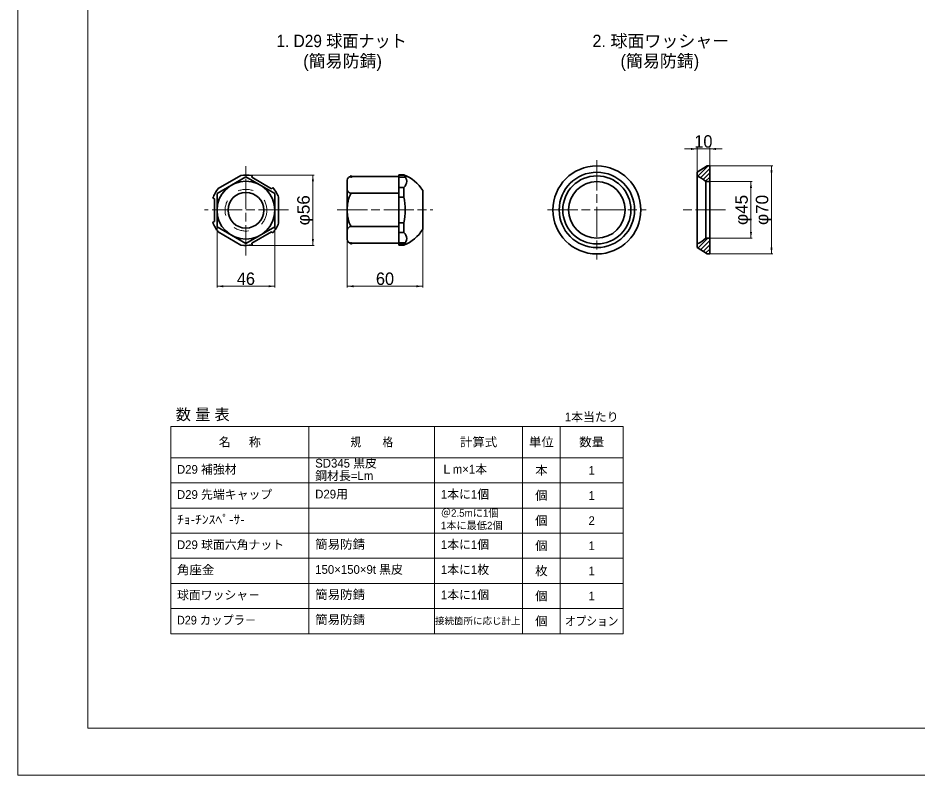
# Model space of a CAD drawing. Units: millimetres at full size, sheet at 1:2. Extents: x 1950 to 3632, y 944 to 2132.
# Drawn here: x 1950 to 2666, y 944 to 1546 of the extents above; entities that cross this region are included whole.
import ezdxf
from ezdxf.enums import TextEntityAlignment as Align

# ---------------------------------------------------------------- set-up
doc = ezdxf.new("R2010")
doc.units = ezdxf.units.MM
doc.header["$LTSCALE"] = 2
doc.header["$PDMODE"] = 32
doc.header["$PDSIZE"] = 1
doc.linetypes.add('CHAIN', pattern=[18.5, 12, -1.5, 3.5, -1.5])
doc.linetypes.add('DASHED_SPACED', pattern=[12, 6, -6])
for name, color, linetype, lineweight in [('1外形線', 7, 'Continuous', 35), ('2 細い実線', 3, 'Continuous', 20), ('3隠れ線', 2, 'DASHED_SPACED', 13), ('4中心線', 1, 'CHAIN', 15), ('6寸法線', 4, 'Continuous', 18), ('7 枠・タイトル', 7, 'Continuous', 13), ('8 数量表', 7, 'Continuous', 13), ('Defpoints_2', 7, 'Continuous', 13)]:
    doc.layers.add(name, color=color, linetype=linetype, lineweight=lineweight)
doc.styles.add('ＭＳ Ｐゴシック', font='')
doc.styles.get('ＭＳ Ｐゴシック').set_extended_font_data('MS PGothic')
pattern_1 = [(45, (1572.853, 1155.274), (-1.6838, 1.6838), [])]

# ---------------------------------------------------------------- blocks, each defined once
blk = doc.blocks.new('filled_arrow')
at = {"color": 0, "linetype": 'Continuous', "lineweight": -2}
blk.add_solid([(7.5, 1.25), (0, 0), (7.5, -1.25)], dxfattribs=at)

msp = doc.modelspace()

# ---------------------------------------------------------------- hatches: boundary and pattern name
at = {"layer": '2 細い実線'}
h = msp.add_hatch(dxfattribs=at)
h.set_pattern_fill('USER', color=256, style=0, pattern_type=2)
h.set_pattern_definition(pattern_1)
h.paths.add_polyline_path([(2490.816, 1423.69), (2490.816, 1420.802, -0.0702), (2497.816, 1416.19), (2500.816, 1416.19), (2500.816, 1428.69), (2498.816, 1428.69)])
h = msp.add_hatch(dxfattribs=at)
h.set_pattern_fill('USER', color=256, style=0, pattern_type=2)
h.set_pattern_definition(pattern_1)
h.paths.add_polyline_path([(2500.816, 1371.19), (2497.816, 1371.19, -0.0702), (2490.816, 1366.578), (2490.816, 1363.69), (2498.816, 1358.69), (2500.816, 1358.69)])

# ---------------------------------------------------------------- linework, layer by layer
at = {"layer": '1外形線'}
for p, q in [((2490.816, 1423.69), (2498.816, 1428.69)), ((2490.816, 1423.69), (2490.816, 1363.69)), ((2498.816, 1428.69), (2500.816, 1428.69)), ((2500.816, 1428.69), (2500.816, 1358.69)), ((2127.705, 1421.136), (2109.802, 1410.8)), ((2136.388, 1419.671), (2136.632, 1421.059)), ((2152.137, 1410.578), (2136.388, 1419.671)), ((2212.435, 1417.248), (2212.435, 1393.69)), ((2217.435, 1420.248), (2215.435, 1420.248)), ((2217.435, 1420.248), (2253.435, 1420.248)), ((2253.435, 1421.69), (2257.435, 1421.69)), ((2253.435, 1421.69), (2253.435, 1393.69)), ((2253.435, 1421.242), (2257.435, 1421.242)), ((2253.435, 1419.855), (2258.683, 1419.855)), ((2257.435, 1421.69), (2257.435, 1421.242)), ((2152.137, 1410.578), (2153.205, 1411.474)), ((2253.435, 1411.657), (2257.435, 1411.657)), ((2257.435, 1404.011), (2257.435, 1411.666)), ((2257.435, 1411.657), (2257.435, 1403.951)), ((2497.816, 1371.19), (2497.816, 1416.19)), ((2500.816, 1416.19), (2497.816, 1416.19)), ((2106.768, 1402.548), (2105.459, 1403.024)), ((2106.768, 1402.548), (2106.768, 1384.362)), ((2157.787, 1383.096), (2157.787, 1403.768)), ((2215.435, 1406.969), (2253.435, 1406.969)), ((2253.435, 1403.951), (2257.435, 1403.951)), ((2272.435, 1409.049), (2272.435, 1393.69)), ((2212.435, 1393.69), (2212.435, 1370.132)), ((2253.435, 1365.69), (2253.435, 1393.69)), ((2272.435, 1378.331), (2272.435, 1393.69)), ((2106.768, 1384.362), (2105.444, 1383.88)), ((2253.435, 1383.429), (2257.435, 1383.429)), ((2257.435, 1375.723), (2257.435, 1383.429)), ((2257.435, 1383.369), (2257.435, 1375.714)), ((2109.736, 1376.147), (2127.81, 1365.713)), ((2136.407, 1367.25), (2152.157, 1376.343)), ((2152.157, 1376.343), (2153.237, 1375.437)), ((2215.432, 1380.411), (2253.435, 1380.411)), ((2253.435, 1375.723), (2257.435, 1375.723)), ((2136.407, 1367.25), (2136.649, 1365.877)), ((2217.435, 1367.132), (2215.435, 1367.132)), ((2217.435, 1367.132), (2253.435, 1367.132)), ((2253.435, 1367.525), (2258.683, 1367.525)), ((2500.816, 1371.19), (2497.816, 1371.19)), ((2253.435, 1366.138), (2257.435, 1366.138)), ((2253.435, 1365.69), (2257.435, 1365.69)), ((2257.435, 1365.69), (2257.435, 1366.138)), ((2490.816, 1363.69), (2498.816, 1358.69)), ((2498.816, 1358.69), (2500.816, 1358.69))]:
    msp.add_line(p, q, dxfattribs=at)
msp.add_lwpolyline([(2154.778, 1380.176), (2154.778, 1406.734), (2131.778, 1420.013), (2108.778, 1406.734), (2108.778, 1380.176), (2131.778, 1366.897)], close=True, dxfattribs=at)
for centre, radius in [((2411.028, 1393.69), 35), ((2411.028, 1393.69), 30), ((2411.028, 1393.69), 27.1), ((2131.778, 1393.455), 23), ((2411.028, 1393.69), 22.5), ((2131.778, 1393.455), 14.2)]:
    msp.add_circle(centre, radius, dxfattribs=at)
for centre, radius, start, end in [((2131.764, 1393.432), 28, 80.00699, 98.3372), ((2215.435, 1417.248), 3, 90, 180), ((2246.665, 1393.69), 30, 30.79551, 68.9612), ((2253.502, 1416.45), 6.2, 309.37538, 50.62462), ((2477.973, 1393.69), 30, 48.59038, 64.65267), ((2131.764, 1393.432), 28, 141.6628, 159.96535), ((2131.764, 1393.432), 28, 21.6628, 40.08073), ((2215.435, 1409.969), 3, 180, 270), ((2237.399, 1395.028), 25, 151.46982, 183.06912), ((2207.62, 1393.919), 50.815, 359.71721, 11.38695), ((2237.399, 1392.351), 25, 176.93088, 208.53018), ((2207.62, 1393.461), 50.815, 348.61305, 0.28279), ((2131.764, 1393.432), 28, 199.94692, 218.11922), ((2131.764, 1393.432), 28, 320.03465, 338.3372), ((2215.435, 1377.411), 3, 90, 180), ((2246.665, 1393.69), 30, 291.0388, 329.20449), ((2253.502, 1370.93), 6.2, 309.37538, 50.62462), ((2215.435, 1370.132), 3, 180, 270), ((2477.973, 1393.69), 30, 295.34733, 311.40962), ((2131.764, 1393.432), 28, 261.88078, 280.05308)]:
    msp.add_arc(centre, radius, start, end, dxfattribs=at)
for p in [(2215.435, 1420.248), (2215.435, 1367.132)]:
    msp.add_point(p, dxfattribs=at)
at = {"layer": '3隠れ線'}
msp.add_circle((2131.778, 1393.455), 16.6, dxfattribs=at)
at = {"layer": '4中心線'}
for p, q in [((2411.028, 1433.235), (2411.028, 1354.145)), ((2131.778, 1357.432), (2131.778, 1429.432)), ((2165.787, 1393.69), (2098.768, 1393.69)), ((2204.435, 1393.69), (2280.435, 1393.69)), ((2371.77, 1393.69), (2450.287, 1393.69)), ((2513.474, 1393.69), (2479.604, 1393.69))]:
    msp.add_line(p, q, dxfattribs=at)
at = {"layer": '6寸法線'}
for p, q in [((2480.816, 1442.218), (2510.816, 1442.218)), ((2490.816, 1423.752), (2490.816, 1443.218)), ((2500.816, 1428.752), (2500.816, 1443.218)), ((2500.879, 1428.69), (2550.984, 1428.69)), ((2549.984, 1428.69), (2549.984, 1358.69)), ((2131.827, 1421.432), (2186.07, 1421.432)), ((2185.07, 1421.432), (2185.07, 1365.432)), ((2500.879, 1416.19), (2534.65, 1416.19)), ((2533.65, 1416.19), (2533.65, 1371.19)), ((2108.778, 1380.113), (2108.778, 1331.929)), ((2154.778, 1380.113), (2154.778, 1331.929)), ((2272.435, 1378.268), (2272.435, 1331.929)), ((2212.435, 1369.837), (2212.435, 1331.929)), ((2500.879, 1371.19), (2534.65, 1371.19)), ((2131.827, 1365.432), (2186.07, 1365.432)), ((2500.879, 1358.69), (2550.984, 1358.69)), ((2108.778, 1332.929), (2154.778, 1332.929)), ((2212.435, 1332.929), (2272.435, 1332.929))]:
    msp.add_line(p, q, dxfattribs=at)
at = {"layer": '7 枠・タイトル'}
for p, q in [((2006.049, 981.142), (2006.049, 2094.695)), ((3576.745, 981.142), (2006.049, 981.142))]:
    msp.add_line(p, q, dxfattribs=at)
at = {"layer": '8 数量表'}
for p, q in [((2071.898, 1221.388), (2071.898, 1056.388)), ((2071.898, 1221.388), (2431.898, 1221.388)), ((2181.898, 1221.388), (2181.898, 1056.388)), ((2281.898, 1221.388), (2281.898, 1056.388)), ((2351.898, 1221.388), (2351.898, 1056.388)), ((2381.898, 1221.388), (2381.898, 1056.388)), ((2431.898, 1221.388), (2431.898, 1056.388)), ((2071.898, 1196.388), (2431.898, 1196.388)), ((2071.898, 1176.388), (2431.898, 1176.388)), ((2071.898, 1156.388), (2431.898, 1156.388)), ((2071.898, 1136.388), (2431.898, 1136.388)), ((2071.898, 1116.388), (2431.898, 1116.388)), ((2071.898, 1096.388), (2431.898, 1096.388)), ((2071.898, 1076.388), (2431.898, 1076.388)), ((2071.898, 1076.388), (2431.898, 1076.388)), ((2071.898, 1056.388), (2431.898, 1056.388)), ((2071.898, 1056.388), (2431.898, 1056.388))]:
    msp.add_line(p, q, dxfattribs=at)
at = {"layer": 'Defpoints_2'}
msp.add_lwpolyline([(1950.397, 943.919), (3632.397, 943.919), (3632.397, 2131.919), (1950.397, 2131.919)], close=True, dxfattribs=at)

# ---------------------------------------------------------------- block references
at = {"layer": '6寸法線', "xscale": 0.667, "yscale": 0.667}
for p, rotation in [((2490.816, 1442.218), 180), ((2549.984, 1428.69), 270), ((2185.07, 1421.432), 270), ((2533.65, 1416.19), 270), ((2533.65, 1371.19), 90), ((2185.07, 1365.432), 90), ((2549.984, 1358.69), 90), ((2154.778, 1332.929), 180), ((2272.435, 1332.929), 180)]:
    msp.add_blockref('filled_arrow', p, dxfattribs=dict(at, rotation=rotation))
for p in [(2500.816, 1442.218), (2108.778, 1332.929), (2212.435, 1332.929)]:
    msp.add_blockref('filled_arrow', p, dxfattribs=at)

# ---------------------------------------------------------------- texts
at = {"layer": '6寸法線', "style": 'ＭＳ Ｐゴシック'}
for s, p in [('10', (2495.816, 1448.218)), ('46', (2131.778, 1338.929)), ('60', (2242.435, 1338.929))]:
    msp.add_text(s, height=9.897, dxfattribs=at).set_placement(p, align=Align.MIDDLE_CENTER)
at = {"layer": '6寸法線', "style": 'ＭＳ Ｐゴシック', "width": 1.05}
for s, p in [('φ56', (2177.564, 1393.432)), ('φ45', (2526.145, 1393.69)), ('φ70', (2542.478, 1393.69))]:
    msp.add_text(s, height=9.897, rotation=90, dxfattribs=at).set_placement(p, align=Align.MIDDLE_CENTER)
at = {"layer": '7 枠・タイトル', "style": 'ＭＳ Ｐゴシック', "width": 0.95}
msp.add_text('1. D29 球面ナット', height=9.897, dxfattribs=at).set_placement((2156.011, 1520.266), align=Align.BOTTOM_LEFT)
at = {"layer": '7 枠・タイトル', "style": 'ＭＳ Ｐゴシック'}
for s, p in [('2. 球面ワッシャー', (2407.464, 1520.266)), ('(簡易防錆)', (2177.383, 1504.349)), ('(簡易防錆)', (2429.837, 1504.349))]:
    msp.add_text(s, height=9.897, dxfattribs=at).set_placement(p, align=Align.BOTTOM_LEFT)
at = {"layer": '8 数量表', "style": 'ＭＳ Ｐゴシック'}
for s, height, p in [('数 量 表', 8.908, (2075.97, 1223.756)), ('SD345 黒皮', 6.928, (2186.898, 1186.56)), ('D29 補強材', 6.928, (2076.898, 1181.647)), ('Ｌm×1本', 6.928, (2286.898, 1181.808)), ('鋼材長=Lm', 6.928, (2186.898, 1176.56)), ('D29 先端キャップ', 6.928, (2076.898, 1161.647)), ('D29用', 6.928, (2186.898, 1161.968)), ('1本に1個', 6.928, (2286.898, 1161.808)), ('＠2.5mに1個', 5.938, (2286.898, 1147.695)), ('1本に最低2個', 5.938, (2286.898, 1137.749)), ('D29 球面六角ナット', 6.928, (2076.898, 1121.647)), ('1本に1個', 6.928, (2286.898, 1121.808)), ('150×150×9t 黒皮', 6.928, (2186.898, 1101.968)), ('1本に1枚', 6.928, (2286.898, 1101.808)), ('球面ワッシャ－', 6.928, (2076.898, 1081.647)), ('1本に1個', 6.928, (2286.898, 1081.808)), ('接続箇所に応じ計上', 5.397, (2282.243, 1062.259))]:
    msp.add_text(s, height=height, dxfattribs=at).set_placement(p, align=Align.BOTTOM_LEFT)
for s, p in [('1本当たり', (2406.898, 1228.888)), ('名\u3000  称', (2126.898, 1208.888)), ('1', (2406.898, 1186.388)), ('1', (2406.898, 1166.388)), ('2', (2406.898, 1146.388)), ('1', (2406.898, 1126.388)), ('1', (2406.898, 1106.388)), ('1', (2406.898, 1086.388))]:
    msp.add_text(s, height=6.928, dxfattribs=at).set_placement(p, align=Align.MIDDLE_CENTER)
for s, width, p in [('規\u3000\u3000格', 0.9, (2231.898, 1208.888)), ('計算式', 1.05, (2316.898, 1208.888)), ('単位', 1.05, (2366.898, 1208.888)), ('数量', 1.05, (2406.898, 1208.888)), ('本', 1.05, (2366.898, 1186.388)), ('個', 1.05, (2366.898, 1166.388)), ('個', 1.05, (2366.898, 1146.388)), ('個', 1.05, (2366.898, 1126.388)), ('枚', 1.05, (2366.898, 1106.388)), ('個', 1.05, (2366.898, 1086.388)), ('個', 1.05, (2366.898, 1066.388)), ('オプション', 0.9, (2406.898, 1066.388))]:
    msp.add_text(s, height=6.928, dxfattribs=dict(at, width=width)).set_placement(p, align=Align.MIDDLE_CENTER)
for s, width, p in [('ﾁｮ-ﾁﾝｽﾍﾟ-ｻ-', 1.15, (2076.898, 1141.647)), ('簡易防錆', 1.05, (2186.898, 1121.968)), ('角座金', 1.05, (2076.898, 1101.647)), ('簡易防錆', 1.05, (2186.898, 1081.968)), ('D29 カップラ－', 0.95, (2076.898, 1061.647)), ('簡易防錆', 1.05, (2186.898, 1061.968))]:
    msp.add_text(s, height=6.928, dxfattribs=dict(at, width=width)).set_placement(p, align=Align.BOTTOM_LEFT)

doc.saveas('drawing.dxf')
